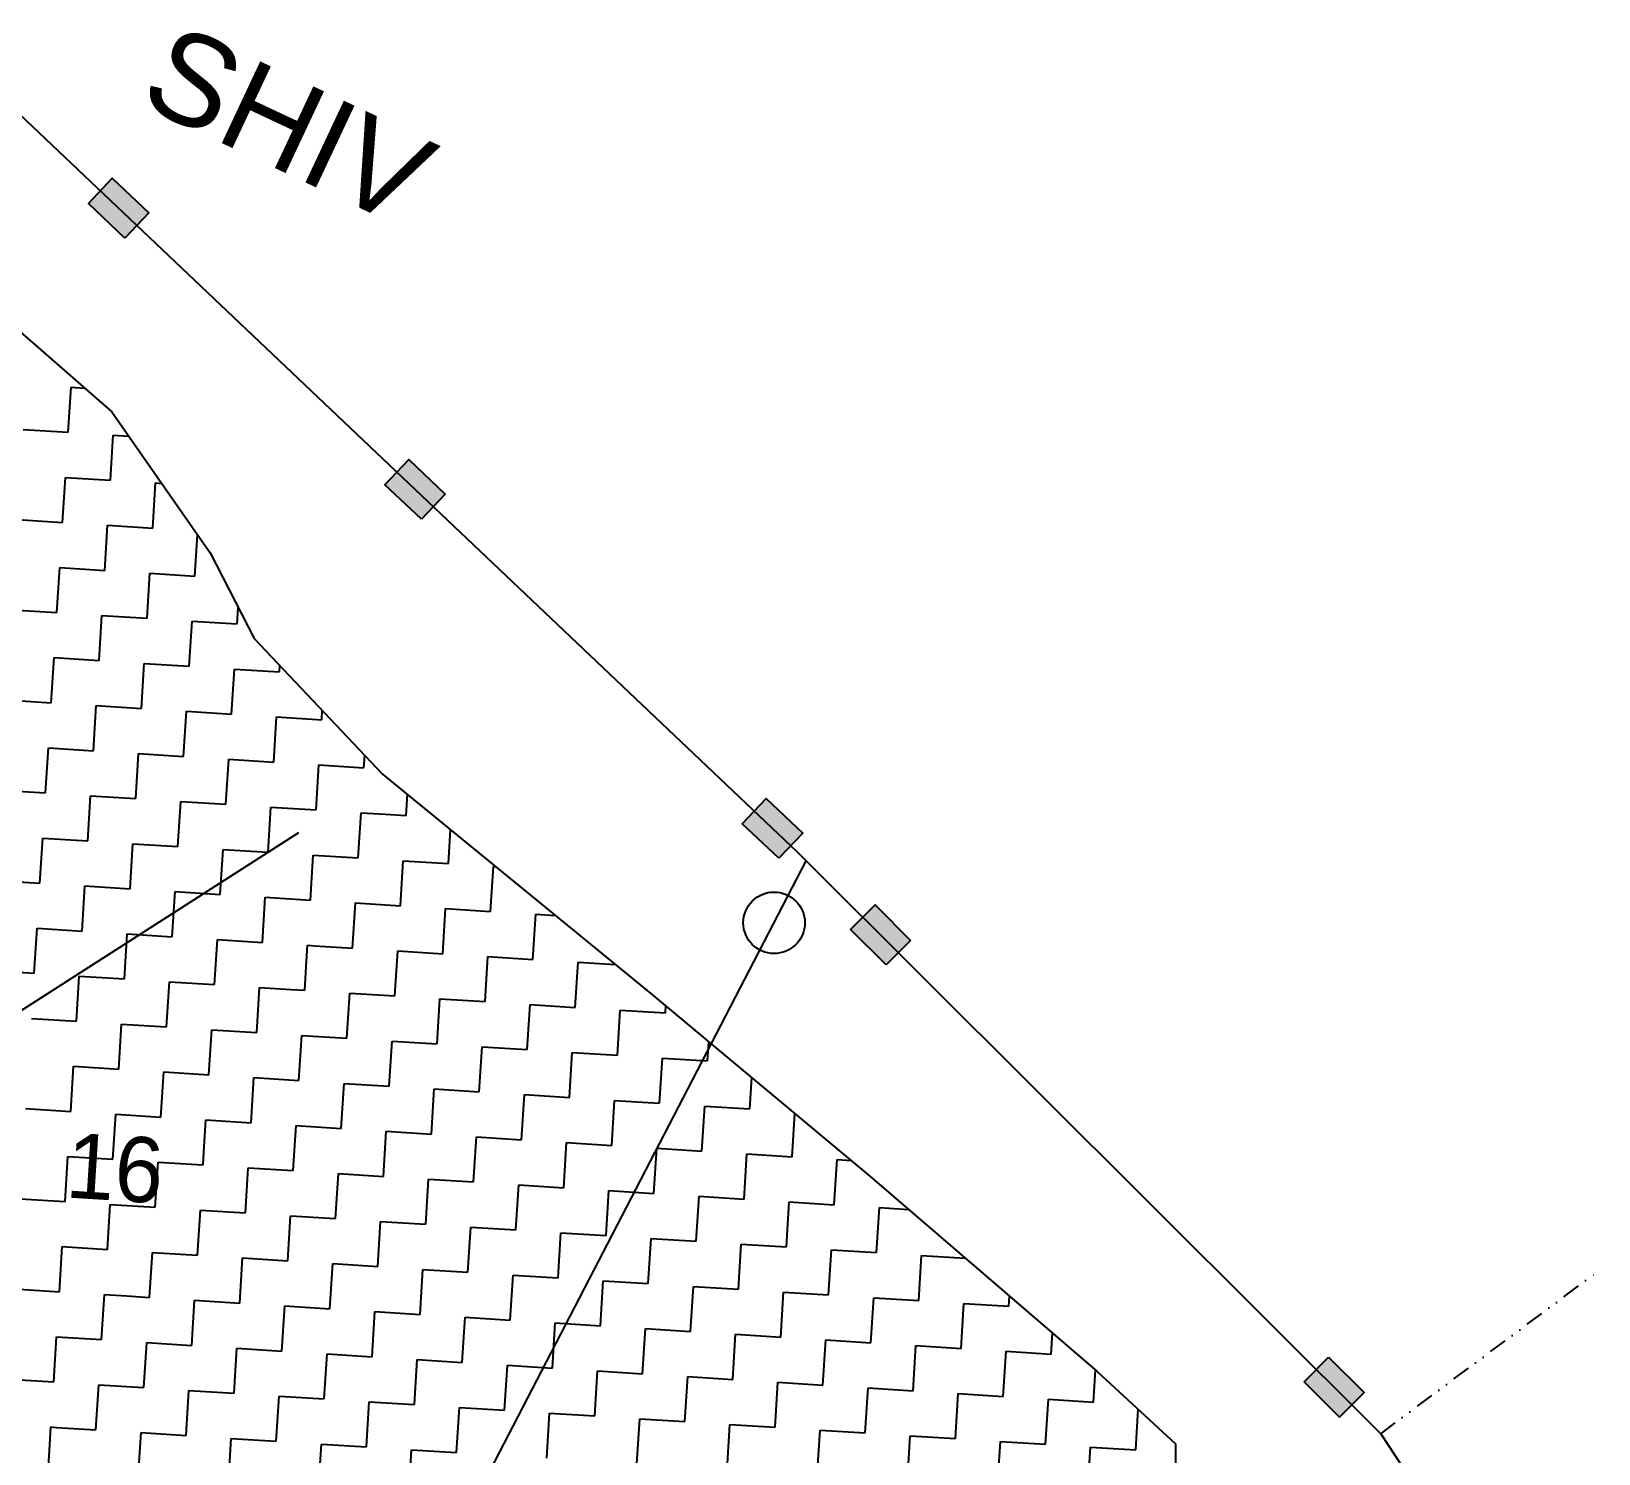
# Model space of a CAD drawing. Header units: metres. Extents: x 283327 to 285518, y 2014808 to 2017186.
# Drawn here: x 284101 to 284536, y 2016377.2 to 2016771.9 of the extents above; entities that cross this region are included whole.
import ezdxf
from ezdxf.enums import TextEntityAlignment as Align

# ---------------------------------------------------------------- set-up
doc = ezdxf.new("R2010")
doc.units = ezdxf.units.M
doc.header["$MEASUREMENT"] = 0
doc.linetypes.add('DIVIDE', pattern=[1.25, 0.5, -0.25, 0, -0.25, 0, -0.25])
for name, color, linetype in [('POLY_HATCH', 12, 'Continuous'), ('POLY_PARCEL', 6, 'Continuous'), ('TEXT_MAPOUT', 7, 'Continuous'), ('TEXT_PARCEL', 7, 'Continuous'), ('V_BOUND_LINE', 7, 'Continuous'), ('V_DIVIDE_LINE', 7, 'DIVIDE')]:
    doc.layers.add(name, color=color, linetype=linetype)
doc.styles.get("Standard").update_dxf_attribs({"font": 'arial.ttf'})
doc.styles.add('TEXT_MAP', font='', dxfattribs={"height": 2.5})
doc.styles.get('TEXT_MAP').set_extended_font_data('Kruti Dev 050')

msp = doc.modelspace()

# ---------------------------------------------------------------- hatches: boundary and pattern name
for points in [[(284123.5, 2016731.17), (284116.85, 2016724.16), (284126.98, 2016714.56), (284133.63, 2016721.56)], [(284205.78, 2016653.14), (284199.14, 2016646.13), (284209.27, 2016636.53), (284215.91, 2016643.53)], [(284304.99, 2016559.06), (284298.34, 2016552.05), (284308.47, 2016542.45), (284315.12, 2016549.45)], [(284335.19, 2016529.54), (284328.37, 2016522.7), (284338.25, 2016512.85), (284345.07, 2016519.68)], [(284464.13, 2016387.32), (284470.95, 2016394.16), (284461.07, 2016404.02), (284454.25, 2016397.18)]]:
    msp.add_hatch(color=256).paths.add_polyline_path(points)

# ---------------------------------------------------------------- linework, layer by layer
for points in [[(284126.98, 2016714.56), (284116.85, 2016724.16), (284123.5, 2016731.17), (284133.63, 2016721.56)], [(284209.27, 2016636.53), (284199.14, 2016646.13), (284205.78, 2016653.14), (284215.91, 2016643.53)], [(284308.47, 2016542.45), (284298.34, 2016552.05), (284304.99, 2016559.06), (284315.12, 2016549.45)], [(284338.25, 2016512.85), (284328.37, 2016522.7), (284335.19, 2016529.54), (284345.07, 2016519.68)], [(284461.07, 2016404.02), (284470.95, 2016394.16), (284464.13, 2016387.32), (284454.25, 2016397.18)]]:
    msp.add_lwpolyline(points, close=True)
msp.add_lwpolyline([(283970.4, 2016418.31), (284175.26, 2016549.6)])
msp.add_circle((284307.17, 2016524.55), 8.54)
at = {"layer": 'POLY_HATCH'}
for p, q in [((284078.1, 2016705.85), (284123.34, 2016666.38)), ((284123.34, 2016666.38), (284150.69, 2016627.2)), ((284150.69, 2016627.2), (284162.83, 2016603.44)), ((284162.83, 2016603.44), (284198.49, 2016565.77)), ((284198.49, 2016565.77), (284273.05, 2016504.88)), ((284273.05, 2016504.88), (284333.77, 2016454.23)), ((284333.77, 2016454.23), (284396.81, 2016400.02)), ((284396.81, 2016400.02), (284418.56, 2016379.92)), ((284418.56, 2016379.92), (284418.6, 2016367.14))]:
    msp.add_line(p, q, dxfattribs=at)
at = {"layer": 'POLY_HATCH', "linetype": 'Continuous'}
for p, q in [((284111.26, 2016660.69), (284112.05, 2016673.2)), ((284112.05, 2016673.2), (284115.8, 2016672.96)), ((284098.75, 2016661.47), (284111.26, 2016660.69)), ((284122.99, 2016647.39), (284123.77, 2016659.9)), ((284123.77, 2016659.9), (284128.05, 2016659.63)), ((284109.69, 2016635.66), (284110.47, 2016648.17)), ((284110.47, 2016648.17), (284122.99, 2016647.39)), ((284134.71, 2016634.09), (284135.5, 2016646.6)), ((284135.5, 2016646.6), (284137.22, 2016646.49)), ((284097.17, 2016636.45), (284109.69, 2016635.66)), ((284121.41, 2016622.36), (284122.2, 2016634.87)), ((284122.2, 2016634.87), (284134.71, 2016634.09)), ((284146.44, 2016620.79), (284147.16, 2016632.26)), ((284108.11, 2016610.64), (284108.9, 2016623.15)), ((284108.9, 2016623.15), (284121.41, 2016622.36)), ((284133.14, 2016609.06), (284133.92, 2016621.58)), ((284133.92, 2016621.58), (284146.44, 2016620.79)), ((284095.6, 2016611.42), (284108.11, 2016610.64)), ((284119.84, 2016597.34), (284120.62, 2016609.85)), ((284120.62, 2016609.85), (284133.14, 2016609.06)), ((284158.16, 2016607.49), (284158.45, 2016612.02)), ((284144.86, 2016595.76), (284145.65, 2016608.28)), ((284145.65, 2016608.28), (284158.16, 2016607.49)), ((284106.54, 2016585.61), (284107.32, 2016598.13)), ((284107.32, 2016598.13), (284119.84, 2016597.34)), ((284131.56, 2016584.04), (284132.35, 2016596.55)), ((284132.35, 2016596.55), (284144.86, 2016595.76)), ((284156.59, 2016582.46), (284157.37, 2016594.98)), ((284157.37, 2016594.98), (284169.89, 2016594.19)), ((284169.89, 2016594.19), (284169.99, 2016595.87)), ((284094.03, 2016586.4), (284106.54, 2016585.61)), ((284118.26, 2016572.31), (284119.05, 2016584.83)), ((284119.05, 2016584.83), (284131.56, 2016584.04)), ((284143.29, 2016570.74), (284144.07, 2016583.25)), ((284144.07, 2016583.25), (284156.59, 2016582.46)), ((284168.31, 2016569.16), (284169.1, 2016581.68)), ((284169.1, 2016581.68), (284181.61, 2016580.89)), ((284181.61, 2016580.89), (284181.77, 2016583.43)), ((284104.96, 2016560.59), (284105.75, 2016573.1)), ((284105.75, 2016573.1), (284118.26, 2016572.31)), ((284129.99, 2016559.01), (284130.78, 2016571.53)), ((284130.78, 2016571.53), (284143.29, 2016570.74)), ((284193.34, 2016567.59), (284193.55, 2016570.99)), ((284155.01, 2016557.44), (284155.8, 2016569.95)), ((284155.8, 2016569.95), (284168.31, 2016569.16)), ((284180.04, 2016555.87), (284180.82, 2016568.38)), ((284180.82, 2016568.38), (284193.34, 2016567.59)), ((284092.45, 2016561.38), (284104.96, 2016560.59)), ((284116.69, 2016547.29), (284117.48, 2016559.8)), ((284117.48, 2016559.8), (284129.99, 2016559.01)), ((284141.71, 2016545.71), (284142.5, 2016558.23)), ((284142.5, 2016558.23), (284155.01, 2016557.44)), ((284205.06, 2016554.29), (284205.43, 2016560.11)), ((284166.74, 2016544.14), (284167.52, 2016556.65)), ((284167.52, 2016556.65), (284180.04, 2016555.87)), ((284191.76, 2016542.57), (284192.55, 2016555.08)), ((284192.55, 2016555.08), (284199.21, 2016554.66)), ((284199.21, 2016554.66), (284205.06, 2016554.29)), ((284216.79, 2016540.99), (284217.38, 2016550.35)), ((284103.39, 2016535.56), (284104.18, 2016548.08)), ((284104.18, 2016548.08), (284116.69, 2016547.29)), ((284128.41, 2016533.99), (284129.2, 2016546.5)), ((284129.2, 2016546.5), (284141.71, 2016545.71)), ((284153.44, 2016532.42), (284154.23, 2016544.93)), ((284154.23, 2016544.93), (284166.74, 2016544.14)), ((284178.46, 2016530.84), (284179.25, 2016543.35)), ((284179.25, 2016543.35), (284191.76, 2016542.57)), ((284203.49, 2016529.27), (284204.27, 2016541.78)), ((284204.27, 2016541.78), (284216.79, 2016540.99)), ((284228.51, 2016527.69), (284229.3, 2016540.2)), ((284229.3, 2016540.2), (284229.84, 2016540.17)), ((284090.88, 2016536.35), (284103.39, 2016535.56)), ((284115.11, 2016522.26), (284115.9, 2016534.78)), ((284115.9, 2016534.78), (284128.41, 2016533.99)), ((284140.14, 2016520.69), (284140.93, 2016533.2)), ((284140.93, 2016533.2), (284153.44, 2016532.42)), ((284165.16, 2016519.12), (284165.95, 2016531.63)), ((284165.95, 2016531.63), (284178.46, 2016530.84)), ((284190.19, 2016517.54), (284190.97, 2016530.05)), ((284190.97, 2016530.05), (284203.49, 2016529.27)), ((284215.21, 2016515.97), (284216, 2016528.48)), ((284216, 2016528.48), (284228.51, 2016527.69)), ((284101.81, 2016510.54), (284102.6, 2016523.05)), ((284102.6, 2016523.05), (284115.11, 2016522.26)), ((284240.24, 2016514.39), (284241.02, 2016526.91)), ((284241.02, 2016526.91), (284246.5, 2016526.56)), ((284126.84, 2016508.97), (284127.63, 2016521.48)), ((284127.63, 2016521.48), (284140.14, 2016520.69)), ((284151.86, 2016507.39), (284152.65, 2016519.9)), ((284152.65, 2016519.9), (284165.16, 2016519.12)), ((284177.4, 2016513.98), (284177.68, 2016518.33)), ((284177.68, 2016518.33), (284179.67, 2016518.2)), ((284179.67, 2016518.2), (284190.19, 2016517.54)), ((284201.91, 2016504.24), (284202.7, 2016516.75)), ((284202.7, 2016516.75), (284215.21, 2016515.97)), ((284226.94, 2016502.67), (284227.72, 2016515.18)), ((284227.72, 2016515.18), (284240.24, 2016514.39)), ((284089.3, 2016511.33), (284101.81, 2016510.54)), ((284113.54, 2016497.24), (284114.33, 2016509.75)), ((284114.33, 2016509.75), (284126.84, 2016508.97)), ((284176.89, 2016505.82), (284177.4, 2016513.98)), ((284251.96, 2016501.09), (284252.75, 2016513.61)), ((284252.75, 2016513.61), (284263.17, 2016512.95)), ((284138.56, 2016495.67), (284139.35, 2016508.18)), ((284139.35, 2016508.18), (284151.86, 2016507.39)), ((284163.59, 2016494.09), (284164.38, 2016506.6)), ((284164.38, 2016506.6), (284173.15, 2016506.05)), ((284173.15, 2016506.05), (284176.89, 2016505.82)), ((284188.61, 2016492.52), (284189.4, 2016505.03)), ((284189.4, 2016505.03), (284201.91, 2016504.24)), ((284213.64, 2016490.94), (284214.42, 2016503.46)), ((284214.42, 2016503.46), (284226.94, 2016502.67)), ((284238.66, 2016489.37), (284239.45, 2016501.88)), ((284239.45, 2016501.88), (284251.96, 2016501.09)), ((284276.99, 2016499.52), (284277.11, 2016501.49)), ((284101.03, 2016498.03), (284113.54, 2016497.24)), ((284263.69, 2016487.79), (284264.47, 2016500.31)), ((284264.47, 2016500.31), (284276.99, 2016499.52)), ((284125.27, 2016483.94), (284126.05, 2016496.45)), ((284126.05, 2016496.45), (284138.56, 2016495.67)), ((284150.29, 2016482.37), (284151.08, 2016494.88)), ((284151.08, 2016494.88), (284163.59, 2016494.09)), ((284175.31, 2016480.79), (284176.1, 2016493.3)), ((284176.1, 2016493.3), (284188.61, 2016492.52)), ((284200.34, 2016479.22), (284201.13, 2016491.73)), ((284201.13, 2016491.73), (284213.64, 2016490.94)), ((284225.36, 2016477.64), (284226.15, 2016490.16)), ((284226.15, 2016490.16), (284238.66, 2016489.37)), ((284250.39, 2016476.07), (284251.17, 2016488.58)), ((284251.17, 2016488.58), (284263.69, 2016487.79)), ((284288.71, 2016486.22), (284289.05, 2016491.53)), ((284111.97, 2016472.22), (284112.75, 2016484.73)), ((284112.75, 2016484.73), (284125.27, 2016483.94)), ((284275.41, 2016474.49), (284276.2, 2016487.01)), ((284276.2, 2016487.01), (284288.71, 2016486.22)), ((284136.99, 2016470.64), (284137.78, 2016483.15)), ((284137.78, 2016483.15), (284150.29, 2016482.37)), ((284162.01, 2016469.07), (284162.8, 2016481.58)), ((284162.8, 2016481.58), (284175.31, 2016480.79)), ((284187.04, 2016467.49), (284187.83, 2016480)), ((284187.83, 2016480), (284200.34, 2016479.22)), ((284300.44, 2016472.92), (284300.98, 2016481.58)), ((284212.06, 2016465.92), (284212.85, 2016478.43)), ((284212.85, 2016478.43), (284225.36, 2016477.64)), ((284237.09, 2016464.34), (284237.88, 2016476.86)), ((284237.88, 2016476.86), (284250.39, 2016476.07)), ((284262.11, 2016462.77), (284262.9, 2016475.28)), ((284262.9, 2016475.28), (284275.41, 2016474.49)), ((284099.45, 2016473), (284111.97, 2016472.22)), ((284123.69, 2016458.92), (284124.48, 2016471.43)), ((284124.48, 2016471.43), (284136.99, 2016470.64)), ((284287.14, 2016461.2), (284287.92, 2016473.71)), ((284287.92, 2016473.71), (284300.44, 2016472.92)), ((284312.16, 2016459.62), (284312.92, 2016471.62)), ((284148.94, 2016460.9), (284149.5, 2016469.85)), ((284149.5, 2016469.85), (284153.6, 2016469.6)), ((284153.6, 2016469.6), (284162.01, 2016469.07)), ((284173.74, 2016455.77), (284174.53, 2016468.28)), ((284174.53, 2016468.28), (284187.04, 2016467.49)), ((284198.76, 2016454.19), (284199.55, 2016466.71)), ((284199.55, 2016466.71), (284212.06, 2016465.92)), ((284223.79, 2016452.62), (284224.58, 2016465.13)), ((284224.58, 2016465.13), (284237.09, 2016464.34)), ((284248.81, 2016451.04), (284249.6, 2016463.56)), ((284249.6, 2016463.56), (284262.11, 2016462.77)), ((284273.84, 2016449.47), (284274.62, 2016461.98)), ((284274.62, 2016461.98), (284287.14, 2016461.2)), ((284110.39, 2016447.19), (284111.18, 2016459.7)), ((284111.18, 2016459.7), (284123.69, 2016458.92)), ((284135.42, 2016445.62), (284136.2, 2016458.13)), ((284136.2, 2016458.13), (284147.09, 2016457.44)), ((284148.72, 2016457.34), (284148.94, 2016460.9)), ((284298.86, 2016447.9), (284299.65, 2016460.41)), ((284299.65, 2016460.41), (284312.16, 2016459.62)), ((284323.89, 2016446.32), (284324.67, 2016458.83)), ((284324.67, 2016458.83), (284328.53, 2016458.59)), ((284147.09, 2016457.44), (284148.72, 2016457.34)), ((284160.44, 2016444.04), (284161.23, 2016456.55)), ((284161.23, 2016456.55), (284173.74, 2016455.77)), ((284185.46, 2016442.47), (284186.25, 2016454.98)), ((284186.25, 2016454.98), (284198.76, 2016454.19)), ((284210.49, 2016440.89), (284211.28, 2016453.41)), ((284211.28, 2016453.41), (284223.79, 2016452.62)), ((284235.51, 2016439.32), (284236.3, 2016451.83)), ((284236.3, 2016451.83), (284248.81, 2016451.04)), ((284260.54, 2016437.75), (284261.33, 2016450.26)), ((284261.33, 2016450.26), (284273.84, 2016449.47)), ((284097.88, 2016447.98), (284110.39, 2016447.19)), ((284122.12, 2016433.89), (284122.9, 2016446.4)), ((284122.9, 2016446.4), (284135.42, 2016445.62)), ((284147.14, 2016432.32), (284147.93, 2016444.83)), ((284147.93, 2016444.83), (284160.44, 2016444.04)), ((284285.56, 2016436.17), (284286.35, 2016448.68)), ((284286.35, 2016448.68), (284298.86, 2016447.9)), ((284310.59, 2016434.6), (284311.37, 2016447.11)), ((284311.37, 2016447.11), (284323.89, 2016446.32)), ((284335.61, 2016433.02), (284336.4, 2016445.53)), ((284336.4, 2016445.53), (284344.46, 2016445.03)), ((284172.17, 2016430.74), (284172.95, 2016443.26)), ((284172.95, 2016443.26), (284185.46, 2016442.47)), ((284197.19, 2016429.17), (284197.98, 2016441.68)), ((284197.98, 2016441.68), (284210.49, 2016440.89)), ((284222.21, 2016427.59), (284223, 2016440.11)), ((284223, 2016440.11), (284235.51, 2016439.32)), ((284247.24, 2016426.02), (284248.03, 2016438.53)), ((284248.03, 2016438.53), (284260.54, 2016437.75)), ((284272.26, 2016424.45), (284273.05, 2016436.96)), ((284273.05, 2016436.96), (284285.56, 2016436.17)), ((284108.82, 2016422.17), (284109.6, 2016434.68)), ((284109.6, 2016434.68), (284122.12, 2016433.89)), ((284133.84, 2016420.59), (284134.63, 2016433.1)), ((284134.63, 2016433.1), (284147.14, 2016432.32)), ((284158.87, 2016419.02), (284159.65, 2016431.53)), ((284159.65, 2016431.53), (284172.17, 2016430.74)), ((284297.29, 2016422.87), (284298.07, 2016435.38)), ((284298.07, 2016435.38), (284310.59, 2016434.6)), ((284322.31, 2016421.3), (284323.1, 2016433.81)), ((284323.1, 2016433.81), (284335.61, 2016433.02)), ((284347.34, 2016419.72), (284348.12, 2016432.24)), ((284348.12, 2016432.24), (284360.23, 2016431.47)), ((284183.89, 2016417.44), (284184.68, 2016429.96)), ((284184.68, 2016429.96), (284197.19, 2016429.17)), ((284208.91, 2016415.87), (284209.7, 2016428.38)), ((284209.7, 2016428.38), (284222.21, 2016427.59)), ((284096.3, 2016422.95), (284108.82, 2016422.17)), ((284233.94, 2016414.3), (284234.73, 2016426.81)), ((284234.73, 2016426.81), (284247.24, 2016426.02)), ((284258.96, 2016412.72), (284259.75, 2016425.23)), ((284259.75, 2016425.23), (284272.26, 2016424.45)), ((284283.99, 2016411.15), (284284.78, 2016423.66)), ((284284.78, 2016423.66), (284297.29, 2016422.87)), ((284120.54, 2016408.87), (284121.33, 2016421.38)), ((284121.33, 2016421.38), (284127.54, 2016420.99)), ((284127.54, 2016420.99), (284133.84, 2016420.59)), ((284145.57, 2016407.29), (284146.35, 2016419.81)), ((284146.35, 2016419.81), (284158.87, 2016419.02)), ((284309.01, 2016409.57), (284309.8, 2016422.08)), ((284309.8, 2016422.08), (284322.31, 2016421.3)), ((284334.04, 2016408), (284334.82, 2016420.51)), ((284334.82, 2016420.51), (284347.34, 2016419.72)), ((284359.06, 2016406.42), (284359.85, 2016418.94)), ((284359.85, 2016418.94), (284372.36, 2016418.15)), ((284372.36, 2016418.15), (284372.53, 2016420.89)), ((284170.59, 2016405.72), (284171.38, 2016418.23)), ((284171.38, 2016418.23), (284183.89, 2016417.44)), ((284195.62, 2016404.14), (284196.4, 2016416.66)), ((284196.4, 2016416.66), (284208.91, 2016415.87)), ((284220.64, 2016402.57), (284221.43, 2016415.08)), ((284221.43, 2016415.08), (284233.94, 2016414.3)), ((284107.24, 2016397.14), (284108.03, 2016409.65)), ((284108.03, 2016409.65), (284120.54, 2016408.87)), ((284245.66, 2016401), (284246.45, 2016413.51)), ((284246.45, 2016413.51), (284258.96, 2016412.72)), ((284270.69, 2016399.42), (284271.48, 2016411.93)), ((284271.48, 2016411.93), (284283.99, 2016411.15)), ((284295.71, 2016397.85), (284296.5, 2016410.36)), ((284296.5, 2016410.36), (284309.01, 2016409.57)), ((284384.09, 2016404.85), (284384.45, 2016410.65)), ((284132.27, 2016395.57), (284133.05, 2016408.08)), ((284133.05, 2016408.08), (284145.57, 2016407.29)), ((284157.29, 2016393.99), (284158.08, 2016406.51)), ((284158.08, 2016406.51), (284170.59, 2016405.72)), ((284320.74, 2016396.27), (284321.53, 2016408.79)), ((284321.53, 2016408.79), (284334.04, 2016408)), ((284345.76, 2016394.7), (284346.55, 2016407.21)), ((284346.55, 2016407.21), (284359.06, 2016406.42)), ((284370.79, 2016393.12), (284371.57, 2016405.64)), ((284371.57, 2016405.64), (284384.09, 2016404.85)), ((284182.32, 2016392.42), (284183.1, 2016404.93)), ((284183.1, 2016404.93), (284195.62, 2016404.14)), ((284207.34, 2016390.85), (284208.13, 2016403.36)), ((284208.13, 2016403.36), (284220.64, 2016402.57)), ((284232.37, 2016389.27), (284233.15, 2016401.78)), ((284233.15, 2016401.78), (284245.66, 2016401)), ((284094.73, 2016397.93), (284107.24, 2016397.14)), ((284257.39, 2016387.7), (284258.18, 2016400.21)), ((284258.18, 2016400.21), (284270.69, 2016399.42)), ((284282.41, 2016386.12), (284283.2, 2016398.63)), ((284283.2, 2016398.63), (284295.71, 2016397.85)), ((284307.44, 2016384.55), (284308.23, 2016397.06)), ((284308.23, 2016397.06), (284320.74, 2016396.27)), ((284395.81, 2016391.55), (284396.37, 2016400.4)), ((284118.97, 2016383.84), (284119.75, 2016396.36)), ((284119.75, 2016396.36), (284132.27, 2016395.57)), ((284143.99, 2016382.27), (284144.78, 2016394.78)), ((284144.78, 2016394.78), (284157.29, 2016393.99)), ((284169.02, 2016380.69), (284169.8, 2016393.21)), ((284169.8, 2016393.21), (284182.32, 2016392.42)), ((284332.46, 2016382.97), (284333.25, 2016395.49)), ((284333.25, 2016395.49), (284345.76, 2016394.7)), ((284357.49, 2016381.4), (284358.27, 2016393.91)), ((284358.27, 2016393.91), (284370.79, 2016393.12)), ((284382.51, 2016379.82), (284383.3, 2016392.34)), ((284383.3, 2016392.34), (284395.81, 2016391.55)), ((284194.04, 2016379.12), (284194.83, 2016391.63)), ((284194.83, 2016391.63), (284207.34, 2016390.85)), ((284219.07, 2016377.55), (284219.85, 2016390.06)), ((284219.85, 2016390.06), (284232.37, 2016389.27)), ((284244.09, 2016375.97), (284244.88, 2016388.48)), ((284244.88, 2016388.48), (284257.39, 2016387.7)), ((284407.54, 2016378.25), (284408.24, 2016389.45)), ((284106.24, 2016381.27), (284106.46, 2016384.63)), ((284106.46, 2016384.63), (284108, 2016384.53)), ((284108, 2016384.53), (284118.97, 2016383.84)), ((284269.11, 2016374.4), (284269.9, 2016386.91)), ((284269.9, 2016386.91), (284282.41, 2016386.12)), ((284294.14, 2016372.82), (284294.93, 2016385.33)), ((284294.93, 2016385.33), (284307.44, 2016384.55)), ((284319.16, 2016371.25), (284319.95, 2016383.76)), ((284319.95, 2016383.76), (284332.46, 2016382.97)), ((284105.67, 2016372.12), (284106.24, 2016381.27)), ((284130.69, 2016370.54), (284131.48, 2016383.06)), ((284131.48, 2016383.06), (284143.99, 2016382.27)), ((284155.72, 2016368.97), (284156.5, 2016381.48)), ((284156.5, 2016381.48), (284169.02, 2016380.69)), ((284180.74, 2016367.39), (284181.53, 2016379.91)), ((284181.53, 2016379.91), (284194.04, 2016379.12)), ((284344.19, 2016369.67), (284344.98, 2016382.19)), ((284344.98, 2016382.19), (284357.49, 2016381.4)), ((284369.21, 2016368.1), (284370, 2016380.61)), ((284370, 2016380.61), (284382.51, 2016379.82)), ((284205.77, 2016365.82), (284206.55, 2016378.33)), ((284206.55, 2016378.33), (284219.07, 2016377.55)), ((284394.24, 2016366.53), (284395.02, 2016379.04)), ((284395.02, 2016379.04), (284407.54, 2016378.25))]:
    msp.add_line(p, q, dxfattribs=at)
at = {"layer": 'POLY_PARCEL'}
msp.add_line((284167.19, 2016254.61), (284316.09, 2016541.76), dxfattribs=at)
at = {"layer": 'V_BOUND_LINE'}
for p, q in [((284095.89, 2016750.7), (284313.71, 2016544.13)), ((284313.71, 2016544.13), (284316.09, 2016541.76)), ((284316.09, 2016541.76), (284475.53, 2016382.77)), ((284475.53, 2016382.77), (284536.03, 2016291.51))]:
    msp.add_line(p, q, dxfattribs=at)
at = {"layer": 'V_DIVIDE_LINE', "ltscale": 10}
msp.add_line((284475.53, 2016382.77), (284535.37, 2016427.48), dxfattribs=at)

# ---------------------------------------------------------------- texts
at = {"layer": 'TEXT_MAPOUT'}
msp.add_text('SHIV', height=25.074, rotation=334.8403, dxfattribs=at).set_placement((284130.14, 2016752.07))
at = {"layer": 'TEXT_PARCEL', "style": 'TEXT_MAP'}
msp.add_text('16', height=18.053, rotation=356.4002, dxfattribs=at).set_placement((284124.25, 2016456.52), align=Align.MIDDLE)

doc.saveas('drawing.dxf')
